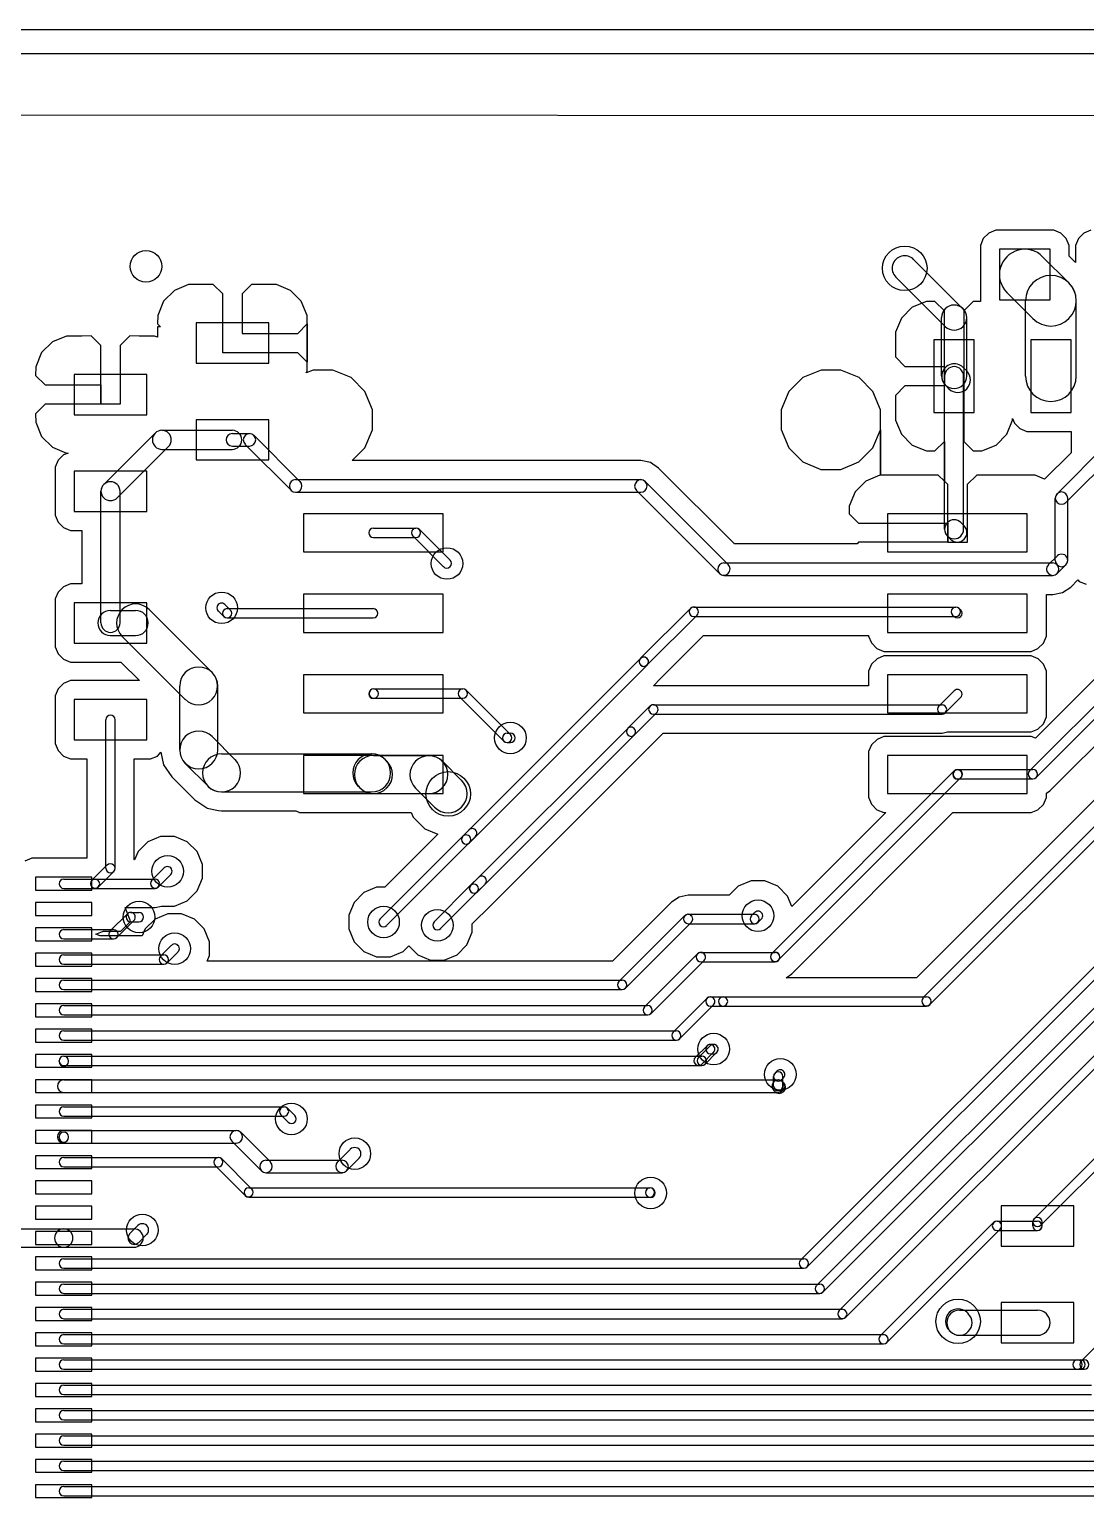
# Model space of a CAD drawing. Extents: x 32880 to 68030, y 27285 to 49782.
# Drawn here: x 57706 to 64256, y 40675 to 49782 of the extents above; entities that cross this region are included whole.
import ezdxf

# ---------------------------------------------------------------- set-up
doc = ezdxf.new("R2010")
doc.units = 0
doc.layers.add('BLACK', color=1, linetype='CONTINUOUS')

msp = doc.modelspace()

# ---------------------------------------------------------------- linework, layer by layer
at = {"layer": 'BLACK'}
for p, q in [((34455, 49782), (66455, 49782)), ((34455, 49632), (66455, 49632)), ((34737, 49265), (66216, 49246)), ((34737, 49265), (66216, 49246)), ((63621, 48485), (63603, 48442)), ((63621, 48485), (63603, 48442)), ((63655, 48518), (63621, 48485)), ((63655, 48518), (63621, 48485)), ((63698, 48536), (63655, 48518)), ((63698, 48536), (63655, 48518)), ((64012, 48536), (63698, 48536)), ((64012, 48536), (63698, 48536)), ((64059, 48536), (64012, 48536)), ((64059, 48536), (64012, 48536)), ((64102, 48518), (64059, 48536)), ((64102, 48518), (64059, 48536)), ((64135, 48484), (64102, 48518)), ((64135, 48484), (64102, 48518)), ((64153, 48441), (64135, 48484)), ((64153, 48441), (64135, 48484)), ((64211, 48485), (64193, 48442)), ((64211, 48485), (64193, 48442)), ((64245, 48518), (64211, 48485)), ((64245, 48518), (64211, 48485)), ((64288, 48536), (64245, 48518)), ((64288, 48536), (64245, 48518)), ((63603, 48442), (63603, 48395)), ((63603, 48442), (63603, 48395)), ((63603, 48395), (63603, 48095)), ((63603, 48395), (63603, 48095)), ((64035, 48418), (63721, 48418)), ((63721, 48418), (63721, 48104)), ((64151, 48210), (63989, 48372)), ((64035, 48104), (64035, 48418)), ((64153, 48375), (64153, 48441)), ((64153, 48375), (64153, 48441)), ((64193, 48335), (64153, 48375)), ((64193, 48335), (64153, 48375)), ((64193, 48442), (64193, 48395)), ((64193, 48442), (64193, 48395)), ((64193, 48395), (64193, 48335)), ((64193, 48395), (64193, 48335)), ((63495, 48049), (63189, 48355)), ((58692, 48199), (58605, 48163)), ((58692, 48199), (58605, 48163)), ((58787, 48199), (58692, 48199)), ((58787, 48199), (58692, 48199)), ((58846, 48200), (58787, 48199)), ((58846, 48200), (58787, 48199)), ((58905, 48141), (58846, 48200)), ((58905, 48141), (58846, 48200)), ((59084, 48200), (59025, 48141)), ((59084, 48200), (59025, 48141)), ((59143, 48199), (59084, 48200)), ((59143, 48199), (59084, 48200)), ((59238, 48199), (59143, 48199)), ((59238, 48199), (59143, 48199)), ((59325, 48163), (59238, 48199)), ((59325, 48163), (59238, 48199)), ((63385, 47939), (63079, 48245)), ((58538, 48096), (58502, 48008)), ((58538, 48096), (58502, 48008)), ((58605, 48163), (58538, 48096)), ((58605, 48163), (58538, 48096)), ((58905, 47936), (58905, 48141)), ((58905, 47936), (58905, 48141)), ((59025, 48141), (59025, 47896)), ((59025, 48141), (59025, 47896)), ((59392, 48096), (59325, 48163)), ((59392, 48096), (59325, 48163)), ((59428, 48008), (59392, 48096)), ((59428, 48008), (59392, 48096)), ((63268, 48094), (63180, 48058)), ((63268, 48094), (63180, 48058)), ((63321, 48095), (63268, 48094)), ((63321, 48095), (63268, 48094)), ((63380, 48036), (63321, 48095)), ((63380, 48036), (63321, 48095)), ((63559, 48095), (63500, 48036)), ((63559, 48095), (63500, 48036)), ((63603, 48095), (63559, 48095)), ((63603, 48095), (63559, 48095)), ((63721, 48104), (64035, 48104)), ((63929, 47988), (63767, 48150)), ((63883, 47631), (63883, 48099)), ((64197, 47631), (64197, 48099)), ((58502, 48008), (58501, 47955)), ((58502, 48008), (58501, 47955)), ((59429, 47955), (59428, 48008)), ((59429, 47955), (59428, 48008)), ((63180, 48058), (63113, 47991)), ((63180, 48058), (63113, 47991)), ((63362, 47632), (63362, 47994)), ((63380, 47691), (63380, 48036)), ((63380, 47691), (63380, 48036)), ((63500, 48036), (63500, 47731)), ((63500, 48036), (63500, 47731)), ((63518, 47632), (63518, 47994)), ((58501, 47955), (58520, 47936)), ((58501, 47955), (58520, 47936)), ((58520, 47936), (58501, 47936)), ((58501, 47936), (58501, 47873)), ((58520, 47936), (58501, 47936)), ((58501, 47936), (58501, 47873)), ((59190, 47961), (58740, 47961)), ((58740, 47961), (58740, 47711)), ((58905, 47896), (58905, 47936)), ((58905, 47896), (58905, 47936)), ((59190, 47711), (59190, 47961)), ((59370, 47896), (59429, 47955)), ((59370, 47896), (59429, 47955)), ((59429, 47717), (59429, 47955)), ((59429, 47955), (59429, 47717)), ((59429, 47717), (59429, 47955)), ((59429, 47955), (59429, 47717)), ((63113, 47991), (63077, 47904)), ((63113, 47991), (63077, 47904)), ((63077, 47904), (63077, 47809)), ((63077, 47904), (63077, 47809)), ((57849, 47844), (57782, 47777)), ((57849, 47844), (57782, 47777)), ((57936, 47880), (57849, 47844)), ((57936, 47880), (57849, 47844)), ((58031, 47880), (57936, 47880)), ((58031, 47880), (57936, 47880)), ((58090, 47881), (58031, 47880)), ((58090, 47881), (58031, 47880)), ((58149, 47822), (58090, 47881)), ((58149, 47822), (58090, 47881)), ((58149, 47577), (58149, 47822)), ((58149, 47577), (58149, 47822)), ((58328, 47881), (58269, 47822)), ((58328, 47881), (58269, 47822)), ((58269, 47822), (58269, 47617)), ((58269, 47822), (58269, 47617)), ((58387, 47880), (58328, 47881)), ((58387, 47880), (58328, 47881)), ((58482, 47880), (58387, 47880)), ((58482, 47880), (58387, 47880)), ((58501, 47873), (58482, 47880)), ((58501, 47873), (58482, 47880)), ((58905, 47776), (58905, 47896)), ((58905, 47776), (58905, 47896)), ((59025, 47896), (59370, 47896)), ((59025, 47896), (59370, 47896)), ((63565, 47856), (63315, 47856)), ((63315, 47856), (63315, 47406)), ((63565, 47406), (63565, 47856)), ((64165, 47856), (63915, 47856)), ((63915, 47856), (63915, 47406)), ((64165, 47406), (64165, 47856)), ((57782, 47777), (57746, 47689)), ((57782, 47777), (57746, 47689)), ((59025, 47776), (58905, 47776)), ((59025, 47776), (58905, 47776)), ((59065, 47776), (59025, 47776)), ((59065, 47776), (59025, 47776)), ((59370, 47776), (59065, 47776)), ((59370, 47776), (59065, 47776)), ((59429, 47717), (59370, 47776)), ((59429, 47717), (59370, 47776)), ((63077, 47809), (63076, 47750)), ((63077, 47809), (63076, 47750)), ((63076, 47750), (63135, 47691)), ((63076, 47750), (63135, 47691)), ((63500, 47731), (63500, 47691)), ((63500, 47731), (63500, 47691)), ((57746, 47689), (57745, 47636)), ((57746, 47689), (57745, 47636)), ((57745, 47636), (57804, 47577)), ((57745, 47636), (57804, 47577)), ((58434, 47642), (57984, 47642)), ((57984, 47642), (57984, 47392)), ((58434, 47392), (58434, 47642)), ((58740, 47711), (59190, 47711)), ((59465, 47669), (59422, 47652)), ((59465, 47669), (59422, 47652)), ((59422, 47652), (59428, 47664)), ((59422, 47652), (59428, 47664)), ((59428, 47664), (59429, 47717)), ((59428, 47664), (59429, 47717)), ((59588, 47669), (59465, 47669)), ((59588, 47669), (59465, 47669)), ((59701, 47622), (59588, 47669)), ((59701, 47622), (59588, 47669)), ((62615, 47669), (62502, 47622)), ((62615, 47669), (62502, 47622)), ((62738, 47669), (62615, 47669)), ((62738, 47669), (62615, 47669)), ((62851, 47622), (62738, 47669)), ((62851, 47622), (62738, 47669)), ((63135, 47691), (63380, 47691)), ((63135, 47691), (63380, 47691)), ((63380, 47571), (63380, 47691)), ((63380, 47691), (63380, 47571)), ((63380, 47571), (63380, 47691)), ((63380, 47691), (63380, 47571)), ((63381, 46681), (63381, 47631)), ((63518, 47663), (63496, 47685)), ((63499, 46681), (63499, 47631)), ((63500, 47691), (63500, 47571)), ((63500, 47691), (63500, 47571)), ((57804, 47577), (58149, 47577)), ((57804, 47577), (58149, 47577)), ((58149, 47457), (58149, 47577)), ((58149, 47577), (58149, 47457)), ((58149, 47457), (58149, 47577)), ((58149, 47577), (58149, 47457)), ((58269, 47617), (58269, 47577)), ((58269, 47617), (58269, 47577)), ((58269, 47577), (58269, 47457)), ((58269, 47577), (58269, 47457)), ((59787, 47535), (59701, 47622)), ((59787, 47535), (59701, 47622)), ((62502, 47622), (62415, 47536)), ((62502, 47622), (62415, 47536)), ((62937, 47535), (62851, 47622)), ((62937, 47535), (62851, 47622)), ((63135, 47571), (63076, 47512)), ((63135, 47571), (63076, 47512)), ((63380, 47571), (63135, 47571)), ((63380, 47571), (63135, 47571)), ((63380, 47226), (63380, 47571)), ((63380, 47226), (63380, 47571)), ((63408, 47553), (63386, 47575)), ((63500, 47571), (63500, 47531)), ((63500, 47571), (63500, 47531)), ((57804, 47457), (57745, 47398)), ((57804, 47457), (57745, 47398)), ((58109, 47457), (57804, 47457)), ((58109, 47457), (57804, 47457)), ((58149, 47457), (58109, 47457)), ((58149, 47457), (58109, 47457)), ((58269, 47457), (58149, 47457)), ((58269, 47457), (58149, 47457)), ((59834, 47422), (59787, 47535)), ((59834, 47422), (59787, 47535)), ((62415, 47536), (62368, 47423)), ((62415, 47536), (62368, 47423)), ((62984, 47422), (62937, 47535)), ((62984, 47422), (62937, 47535)), ((63076, 47512), (63077, 47453)), ((63076, 47512), (63077, 47453)), ((63077, 47453), (63077, 47358)), ((63077, 47453), (63077, 47358)), ((63500, 47531), (63500, 47226)), ((63500, 47531), (63500, 47226)), ((57745, 47398), (57746, 47345)), ((57745, 47398), (57746, 47345)), ((57984, 47392), (58434, 47392)), ((59190, 47361), (58740, 47361)), ((58740, 47361), (58740, 47111)), ((59190, 47111), (59190, 47361)), ((59834, 47299), (59834, 47422)), ((59834, 47299), (59834, 47422)), ((62368, 47423), (62368, 47300)), ((62368, 47423), (62368, 47300)), ((62984, 47299), (62984, 47422)), ((62984, 47299), (62984, 47422)), ((63077, 47358), (63113, 47271)), ((63077, 47358), (63113, 47271)), ((63315, 47406), (63565, 47406)), ((63767, 47271), (63803, 47358)), ((63767, 47271), (63803, 47358)), ((63803, 47358), (63803, 47369)), ((63803, 47369), (63815, 47340)), ((63803, 47358), (63803, 47369)), ((63803, 47369), (63815, 47340)), ((63915, 47406), (64165, 47406)), ((57746, 47345), (57782, 47257)), ((57746, 47345), (57782, 47257)), ((58485, 47278), (58167, 46960)), ((58528, 47295), (58964, 47295)), ((58965, 47275), (59071, 47275)), ((59787, 47186), (59834, 47299)), ((59787, 47186), (59834, 47299)), ((62368, 47300), (62415, 47187)), ((62368, 47300), (62415, 47187)), ((62937, 47186), (62984, 47299)), ((62937, 47186), (62984, 47299)), ((62984, 47016), (62984, 47299)), ((62984, 47299), (62984, 47016)), ((62984, 47016), (62984, 47299)), ((62984, 47299), (62984, 47016)), ((63113, 47271), (63180, 47204)), ((63113, 47271), (63180, 47204)), ((63700, 47204), (63767, 47271)), ((63700, 47204), (63767, 47271)), ((63815, 47340), (63848, 47306)), ((63815, 47340), (63848, 47306)), ((63848, 47306), (63891, 47288)), ((63848, 47306), (63891, 47288)), ((63891, 47288), (63938, 47288)), ((63891, 47288), (63938, 47288)), ((63938, 47288), (64165, 47288)), ((63938, 47288), (64165, 47288)), ((64165, 47288), (64165, 47285)), ((64165, 47288), (64165, 47285)), ((64165, 47285), (64165, 47155)), ((64165, 47285), (64165, 47155)), ((57782, 47257), (57849, 47190)), ((57782, 47257), (57849, 47190)), ((57849, 47190), (57936, 47154)), ((57849, 47190), (57936, 47154)), ((58569, 47194), (58251, 46876)), ((58528, 47177), (58964, 47177)), ((58965, 47197), (59071, 47197)), ((59044, 47208), (59329, 46923)), ((59099, 47263), (59384, 46978)), ((59707, 47107), (59787, 47186)), ((59707, 47107), (59787, 47186)), ((62415, 47187), (62501, 47100)), ((62415, 47187), (62501, 47100)), ((62850, 47100), (62937, 47186)), ((62850, 47100), (62937, 47186)), ((63180, 47204), (63268, 47168)), ((63180, 47204), (63268, 47168)), ((63321, 47167), (63380, 47226)), ((63321, 47167), (63380, 47226)), ((63380, 46979), (63380, 47226)), ((63380, 47226), (63380, 46979)), ((63380, 46979), (63380, 47226)), ((63380, 47226), (63380, 46979)), ((63500, 47226), (63559, 47167)), ((63500, 47226), (63559, 47167)), ((63612, 47168), (63700, 47204)), ((63612, 47168), (63700, 47204)), ((64078, 46902), (64387, 47211)), ((57884, 47109), (57866, 47066)), ((57884, 47109), (57866, 47066)), ((57918, 47142), (57884, 47109)), ((57918, 47142), (57884, 47109)), ((57946, 47154), (57918, 47142)), ((57946, 47154), (57918, 47142)), ((57936, 47154), (57946, 47154)), ((57936, 47154), (57946, 47154)), ((58740, 47111), (59190, 47111)), ((61497, 47107), (59707, 47107)), ((61497, 47107), (59707, 47107)), ((61557, 47095), (61497, 47107)), ((61557, 47095), (61497, 47107)), ((61608, 47061), (61557, 47095)), ((61608, 47061), (61557, 47095)), ((62501, 47100), (62614, 47053)), ((62501, 47100), (62614, 47053)), ((62737, 47053), (62850, 47100)), ((62737, 47053), (62850, 47100)), ((63268, 47168), (63321, 47167)), ((63268, 47168), (63321, 47167)), ((63559, 47167), (63612, 47168)), ((63559, 47167), (63612, 47168)), ((64165, 47155), (64001, 46992)), ((64165, 47155), (64001, 46992)), ((64133, 46847), (64442, 47156)), ((57866, 47066), (57866, 47019)), ((57866, 47066), (57866, 47019)), ((57866, 47019), (57866, 46769)), ((57866, 47019), (57866, 46769)), ((58434, 47042), (57984, 47042)), ((57984, 47042), (57984, 46792)), ((58434, 46792), (58434, 47042)), ((62078, 46591), (61608, 47061)), ((62078, 46591), (61608, 47061)), ((62614, 47053), (62737, 47053)), ((62614, 47053), (62737, 47053)), ((62980, 47016), (62893, 46980)), ((62980, 47016), (62893, 46980)), ((62984, 47016), (62980, 47016)), ((62984, 47016), (62980, 47016)), ((63075, 47016), (62984, 47016)), ((63075, 47016), (62984, 47016)), ((63342, 47017), (63075, 47016)), ((63342, 47017), (63075, 47016)), ((63380, 46979), (63342, 47017)), ((63380, 46979), (63342, 47017)), ((63580, 47017), (63521, 46958)), ((63580, 47017), (63521, 46958)), ((63847, 47016), (63580, 47017)), ((63847, 47016), (63580, 47017)), ((63942, 47016), (63847, 47016)), ((63942, 47016), (63847, 47016)), ((64001, 46992), (63942, 47016)), ((64001, 46992), (63942, 47016)), ((58150, 46101), (58150, 46917)), ((58268, 46101), (58268, 46917)), ((59357, 46989), (61497, 46989)), ((59357, 46911), (61497, 46911)), ((61470, 46922), (61985, 46407)), ((61525, 46977), (62040, 46462)), ((62826, 46913), (62790, 46825)), ((62826, 46913), (62790, 46825)), ((62893, 46980), (62826, 46913)), ((62893, 46980), (62826, 46913)), ((63401, 46958), (63380, 46979)), ((63401, 46958), (63380, 46979)), ((63401, 46719), (63401, 46958)), ((63401, 46719), (63401, 46958)), ((63521, 46958), (63521, 46760)), ((63521, 46958), (63521, 46760)), ((62790, 46825), (62789, 46778)), ((62790, 46825), (62789, 46778)), ((64067, 46488), (64067, 46874)), ((64145, 46488), (64145, 46874)), ((57866, 46769), (57884, 46726)), ((57866, 46769), (57884, 46726)), ((57884, 46726), (57917, 46692)), ((57884, 46726), (57917, 46692)), ((57984, 46792), (58434, 46792)), ((60272, 46778), (59406, 46778)), ((59406, 46778), (59406, 46542)), ((60272, 46542), (60272, 46778)), ((62789, 46778), (62848, 46719)), ((62789, 46778), (62848, 46719)), ((62848, 46719), (63401, 46719)), ((62848, 46719), (63401, 46719)), ((63894, 46778), (63028, 46778)), ((63028, 46778), (63028, 46542)), ((63401, 46601), (63401, 46719)), ((63401, 46719), (63401, 46601)), ((63401, 46601), (63401, 46719)), ((63401, 46719), (63401, 46601)), ((63482, 46723), (63502, 46703)), ((63521, 46760), (63521, 46719)), ((63521, 46760), (63521, 46719)), ((63521, 46719), (63521, 46601)), ((63521, 46719), (63521, 46601)), ((63894, 46542), (63894, 46778)), ((57917, 46692), (57960, 46674)), ((57917, 46692), (57960, 46674)), ((57960, 46674), (58007, 46674)), ((57960, 46674), (58007, 46674)), ((58007, 46674), (58032, 46674)), ((58007, 46674), (58032, 46674)), ((58032, 46674), (58032, 46343)), ((58032, 46674), (58032, 46343)), ((59839, 46689), (60103, 46689)), ((59839, 46631), (60103, 46631)), ((60083, 46640), (60274, 46449)), ((60124, 46681), (60315, 46490)), ((63398, 46639), (63418, 46619)), ((59406, 46542), (60272, 46542)), ((62838, 46591), (62078, 46591)), ((62838, 46591), (62078, 46591)), ((62848, 46601), (62838, 46591)), ((62848, 46601), (62838, 46591)), ((63401, 46601), (62848, 46601)), ((63401, 46601), (62848, 46601)), ((63028, 46542), (63894, 46542)), ((63401, 46600), (63401, 46601)), ((63401, 46600), (63401, 46601)), ((63521, 46600), (63401, 46600)), ((63521, 46600), (63401, 46600)), ((63521, 46601), (63521, 46600)), ((63521, 46601), (63521, 46600)), ((62013, 46473), (64051, 46473)), ((64025, 46462), (64078, 46515)), ((64080, 46407), (64133, 46460)), ((62013, 46395), (64051, 46395)), ((64163, 46323), (64207, 46368)), ((64163, 46323), (64207, 46368)), ((64207, 46368), (64216, 46358)), ((64207, 46368), (64216, 46358)), ((64216, 46358), (64259, 46340)), ((64216, 46358), (64259, 46340)), ((57884, 46292), (57866, 46249)), ((57884, 46292), (57866, 46249)), ((57918, 46325), (57884, 46292)), ((57918, 46325), (57884, 46292)), ((57961, 46343), (57918, 46325)), ((57961, 46343), (57918, 46325)), ((58032, 46343), (57961, 46343)), ((58032, 46343), (57961, 46343)), ((60272, 46278), (59406, 46278)), ((59406, 46278), (59406, 46042)), ((60272, 46042), (60272, 46278)), ((63894, 46278), (63028, 46278)), ((63028, 46278), (63028, 46042)), ((63894, 46042), (63894, 46278)), ((64012, 46065), (64012, 46277)), ((64012, 46277), (64052, 46277)), ((64012, 46065), (64012, 46277)), ((64012, 46277), (64052, 46277)), ((64052, 46277), (64112, 46289)), ((64052, 46277), (64112, 46289)), ((64112, 46289), (64163, 46323)), ((64112, 46289), (64163, 46323)), ((57866, 46249), (57866, 46202)), ((57866, 46249), (57866, 46202)), ((57866, 46202), (57866, 45952)), ((57866, 46202), (57866, 45952)), ((58434, 46225), (57984, 46225)), ((57984, 46225), (57984, 45975)), ((58209, 46178), (58365, 46178)), ((58434, 45975), (58434, 46225)), ((58448, 46184), (58839, 45793)), ((58911, 46140), (58878, 46173)), ((58952, 46181), (58919, 46214)), ((58932, 46189), (59838, 46189)), ((61496, 45881), (61805, 46190)), ((61826, 46199), (63450, 46199)), ((63472, 46190), (63481, 46181)), ((58932, 46131), (59838, 46131)), ((61537, 45840), (61846, 46149)), ((61826, 46141), (63450, 46141)), ((63431, 46149), (63440, 46140)), ((58209, 46022), (58365, 46022)), ((58281, 46017), (58672, 45626)), ((59406, 46042), (60272, 46042)), ((61622, 45758), (61887, 46023)), ((61622, 45758), (61887, 46023)), ((61887, 46023), (62910, 46023)), ((61887, 46023), (62910, 46023)), ((62910, 46023), (62910, 46019)), ((62910, 46023), (62910, 46019)), ((62910, 46019), (62928, 45976)), ((62910, 46019), (62928, 45976)), ((63028, 46042), (63894, 46042)), ((63994, 45975), (64012, 46018)), ((63994, 45975), (64012, 46018)), ((64012, 46018), (64012, 46065)), ((64012, 46018), (64012, 46065)), ((57866, 45952), (57884, 45909)), ((57866, 45952), (57884, 45909)), ((57884, 45909), (57917, 45875)), ((57884, 45909), (57917, 45875)), ((57984, 45975), (58434, 45975)), ((62928, 45976), (62961, 45942)), ((62928, 45976), (62961, 45942)), ((62961, 45942), (63004, 45924)), ((62961, 45942), (63004, 45924)), ((63004, 45924), (63051, 45924)), ((63004, 45924), (63051, 45924)), ((63051, 45924), (63917, 45924)), ((63051, 45924), (63917, 45924)), ((63917, 45924), (63960, 45942)), ((63917, 45924), (63960, 45942)), ((63960, 45942), (63994, 45975)), ((63960, 45942), (63994, 45975)), ((57917, 45875), (57960, 45857)), ((57917, 45875), (57960, 45857)), ((57960, 45857), (58007, 45857)), ((57960, 45857), (58007, 45857)), ((58007, 45857), (58274, 45857)), ((58007, 45857), (58274, 45857)), ((58274, 45857), (58388, 45743)), ((58274, 45857), (58388, 45743)), ((60394, 44778), (61495, 45879)), ((60435, 44737), (61536, 45838)), ((62928, 45845), (62910, 45802)), ((62928, 45845), (62910, 45802)), ((62962, 45878), (62928, 45845)), ((62962, 45878), (62928, 45845)), ((63005, 45896), (62962, 45878)), ((63005, 45896), (62962, 45878)), ((63871, 45896), (63005, 45896)), ((63871, 45896), (63005, 45896)), ((63918, 45896), (63871, 45896)), ((63918, 45896), (63871, 45896)), ((63961, 45878), (63918, 45896)), ((63961, 45878), (63918, 45896)), ((63994, 45844), (63961, 45878)), ((63994, 45844), (63961, 45878)), ((64012, 45801), (63994, 45844)), ((64012, 45801), (63994, 45844)), ((57918, 45725), (57884, 45692)), ((57918, 45725), (57884, 45692)), ((57961, 45743), (57918, 45725)), ((57961, 45743), (57918, 45725)), ((58388, 45743), (57961, 45743)), ((58388, 45743), (57961, 45743)), ((60272, 45778), (59406, 45778)), ((59406, 45778), (59406, 45542)), ((60272, 45542), (60272, 45778)), ((61576, 45711), (61620, 45755)), ((61576, 45711), (61620, 45755)), ((61620, 45756), (61621, 45758)), ((61620, 45756), (61621, 45758)), ((61620, 45755), (61620, 45756)), ((61620, 45755), (61620, 45756)), ((61621, 45758), (61622, 45758)), ((61621, 45758), (61622, 45758)), ((62910, 45802), (62910, 45755)), ((62910, 45802), (62910, 45755)), ((62910, 45755), (62910, 45711)), ((62910, 45755), (62910, 45711)), ((63894, 45778), (63028, 45778)), ((63028, 45778), (63028, 45542)), ((63894, 45542), (63894, 45778)), ((63908, 45183), (64487, 45762)), ((64361, 45802), (63944, 45386)), ((64361, 45802), (63944, 45386)), ((63949, 45142), (64528, 45721)), ((64012, 45565), (64012, 45801)), ((64012, 45565), (64012, 45801)), ((57884, 45692), (57866, 45649)), ((57884, 45692), (57866, 45649)), ((57866, 45649), (57866, 45602)), ((57866, 45649), (57866, 45602)), ((58638, 45313), (58638, 45709)), ((58874, 45313), (58874, 45709)), ((59820, 45682), (59819, 45681)), ((59841, 45691), (60393, 45691)), ((59841, 45633), (60393, 45633)), ((59861, 45641), (59860, 45640)), ((60373, 45642), (60648, 45367)), ((60414, 45683), (60689, 45408)), ((62910, 45711), (61576, 45711)), ((62910, 45711), (61576, 45711)), ((63345, 45585), (63440, 45680)), ((63386, 45544), (63481, 45639)), ((64033, 45058), (64611, 45636)), ((64033, 45058), (64611, 45636)), ((57866, 45602), (57866, 45352)), ((57866, 45602), (57866, 45352)), ((58434, 45625), (57984, 45625)), ((57984, 45625), (57984, 45375)), ((58434, 45375), (58434, 45625)), ((59406, 45542), (60272, 45542)), ((61417, 45447), (61554, 45584)), ((61458, 45406), (61595, 45543)), ((61575, 45593), (63365, 45593)), ((61575, 45535), (63365, 45535)), ((63028, 45542), (63894, 45542)), ((64012, 45518), (64012, 45565)), ((64012, 45518), (64012, 45565)), ((58180, 44580), (58180, 45500)), ((58238, 44580), (58238, 45500)), ((60443, 44473), (61416, 45446)), ((64764, 45458), (63207, 43900)), ((64764, 45458), (63207, 43900)), ((63960, 45442), (63994, 45475)), ((63960, 45442), (63994, 45475)), ((63994, 45475), (64012, 45518)), ((63994, 45475), (64012, 45518)), ((57984, 45375), (58434, 45375)), ((58840, 45395), (58981, 45254)), ((60484, 44432), (61457, 45405)), ((60669, 45416), (60689, 45416)), ((60669, 45358), (60689, 45358)), ((61541, 45322), (61636, 45417)), ((61541, 45322), (61636, 45417)), ((61636, 45417), (63365, 45417)), ((61636, 45417), (63365, 45417)), ((62962, 45378), (62928, 45345)), ((62962, 45378), (62928, 45345)), ((63005, 45396), (62962, 45378)), ((63005, 45396), (62962, 45378)), ((63871, 45396), (63005, 45396)), ((63871, 45396), (63005, 45396)), ((64879, 45407), (63247, 43775)), ((64921, 45365), (63289, 43733)), ((63365, 45417), (63400, 45424)), ((63365, 45417), (63400, 45424)), ((63400, 45424), (63401, 45424)), ((63400, 45424), (63401, 45424)), ((63401, 45424), (63917, 45424)), ((63401, 45424), (63917, 45424)), ((63918, 45396), (63871, 45396)), ((63918, 45396), (63871, 45396)), ((63917, 45424), (63960, 45442)), ((63917, 45424), (63960, 45442)), ((63944, 45386), (63918, 45396)), ((63944, 45386), (63918, 45396)), ((57866, 45352), (57884, 45309)), ((57866, 45352), (57884, 45309)), ((57884, 45309), (57917, 45275)), ((57884, 45309), (57917, 45275)), ((57917, 45275), (57960, 45257)), ((57917, 45275), (57960, 45257)), ((58457, 45257), (58500, 45275)), ((58457, 45257), (58500, 45275)), ((58500, 45275), (58522, 45298)), ((58500, 45275), (58522, 45298)), ((58522, 45298), (58538, 45221)), ((58522, 45298), (58538, 45221)), ((58898, 45288), (59828, 45288)), ((60272, 45278), (59406, 45278)), ((59406, 45278), (59406, 45042)), ((59839, 45278), (60183, 45278)), ((60272, 45042), (60272, 45278)), ((60616, 44397), (61541, 45322)), ((60616, 44397), (61541, 45322)), ((62928, 45345), (62910, 45302)), ((62928, 45345), (62910, 45302)), ((62910, 45302), (62910, 45255)), ((62910, 45302), (62910, 45255)), ((63894, 45278), (63028, 45278)), ((63028, 45278), (63028, 45042)), ((63894, 45042), (63894, 45278)), ((57960, 45257), (58007, 45257)), ((57960, 45257), (58007, 45257)), ((58007, 45257), (58062, 45257)), ((58007, 45257), (58062, 45257)), ((58062, 45257), (58062, 44641)), ((58062, 45257), (58062, 44641)), ((58356, 44630), (58356, 45257)), ((58356, 45257), (58457, 45257)), ((58356, 44630), (58356, 45257)), ((58356, 45257), (58457, 45257)), ((58538, 45221), (58589, 45145)), ((58538, 45221), (58589, 45145)), ((58673, 45228), (58814, 45087)), ((59912, 45253), (59922, 45243)), ((60267, 45243), (60386, 45124)), ((62310, 44051), (63439, 45180)), ((62910, 45255), (62910, 45019)), ((62910, 45255), (62910, 45019)), ((63442, 45182), (63441, 45181)), ((63463, 45191), (63929, 45191)), ((58589, 45145), (58729, 45006)), ((58589, 45145), (58729, 45006)), ((59746, 45087), (59756, 45077)), ((62351, 44010), (63480, 45139)), ((63463, 45133), (63929, 45133)), ((63483, 45141), (63482, 45140)), ((58729, 45006), (58731, 45003)), ((58729, 45006), (58731, 45003)), ((58731, 45003), (58807, 44953)), ((58731, 45003), (58807, 44953)), ((58898, 45052), (59828, 45052)), ((59406, 45042), (60272, 45042)), ((59839, 45042), (60183, 45042)), ((60100, 45076), (60219, 44957)), ((62910, 45019), (62928, 44976)), ((62910, 45019), (62928, 44976)), ((63028, 45042), (63894, 45042)), ((63994, 44975), (64012, 45018)), ((63994, 44975), (64012, 45018)), ((64012, 45044), (64033, 45058)), ((64012, 45044), (64033, 45058)), ((64012, 45018), (64012, 45044)), ((64012, 45018), (64012, 45044)), ((58807, 44953), (58808, 44952)), ((58807, 44953), (58808, 44952)), ((58808, 44952), (58879, 44938)), ((58808, 44952), (58879, 44938)), ((58879, 44938), (58897, 44934)), ((58879, 44938), (58897, 44934)), ((58897, 44934), (58897, 44935)), ((58897, 44935), (58898, 44934)), ((58897, 44934), (58897, 44935)), ((58897, 44935), (58898, 44934)), ((58898, 44934), (59358, 44934)), ((58898, 44934), (59358, 44934)), ((59358, 44934), (59382, 44924)), ((59358, 44934), (59382, 44924)), ((59382, 44924), (59429, 44924)), ((59382, 44924), (59429, 44924)), ((59429, 44924), (59839, 44924)), ((59429, 44924), (59839, 44924)), ((59839, 44924), (60073, 44924)), ((59839, 44924), (60073, 44924)), ((60073, 44924), (60086, 44895)), ((60073, 44924), (60086, 44895)), ((63017, 44924), (62434, 44342)), ((63017, 44924), (62434, 44342)), ((62436, 43927), (63433, 44924)), ((62436, 43927), (63433, 44924)), ((65258, 44918), (62489, 42149)), ((62928, 44976), (62961, 44942)), ((62928, 44976), (62961, 44942)), ((62961, 44942), (63004, 44924)), ((62961, 44942), (63004, 44924)), ((63004, 44924), (63017, 44924)), ((63004, 44924), (63017, 44924)), ((63433, 44924), (63917, 44924)), ((63433, 44924), (63917, 44924)), ((63917, 44924), (63960, 44942)), ((63917, 44924), (63960, 44942)), ((63960, 44942), (63994, 44975)), ((63960, 44942), (63994, 44975)), ((60086, 44895), (60158, 44823)), ((60086, 44895), (60158, 44823)), ((60158, 44823), (60238, 44790)), ((60158, 44823), (60238, 44790)), ((60393, 44778), (60432, 44817)), ((65299, 44877), (62530, 42108)), ((58441, 44743), (58380, 44682)), ((58441, 44743), (58380, 44682)), ((58520, 44776), (58441, 44743)), ((58520, 44776), (58441, 44743)), ((58606, 44776), (58520, 44776)), ((58606, 44776), (58520, 44776)), ((58685, 44743), (58606, 44776)), ((58685, 44743), (58606, 44776)), ((58746, 44682), (58685, 44743)), ((58746, 44682), (58685, 44743)), ((59882, 44266), (60393, 44777)), ((60238, 44790), (59910, 44461)), ((60238, 44790), (59910, 44461)), ((59923, 44225), (60434, 44736)), ((60434, 44737), (60473, 44776)), ((57721, 44641), (57678, 44623)), ((57721, 44641), (57678, 44623)), ((58062, 44641), (57721, 44641)), ((58062, 44641), (57721, 44641)), ((58358, 44630), (58356, 44630)), ((58358, 44630), (58356, 44630)), ((58380, 44682), (58358, 44630)), ((58380, 44682), (58358, 44630)), ((58779, 44603), (58746, 44682)), ((58779, 44603), (58746, 44682)), ((58188, 44599), (58093, 44504)), ((58229, 44558), (58134, 44463)), ((58465, 44504), (58542, 44581)), ((58506, 44463), (58583, 44540)), ((58779, 44517), (58779, 44603)), ((58779, 44517), (58779, 44603)), ((58094, 44523), (57744, 44523)), ((57744, 44523), (57744, 44443)), ((57744, 44443), (58094, 44443)), ((57919, 44512), (58113, 44512)), ((57919, 44454), (58113, 44454)), ((58094, 44443), (58094, 44523)), ((58113, 44512), (58485, 44512)), ((58113, 44454), (58485, 44454)), ((58746, 44438), (58779, 44517)), ((58746, 44438), (58779, 44517)), ((59859, 44461), (59780, 44428)), ((59859, 44461), (59780, 44428)), ((59910, 44461), (59859, 44461)), ((59910, 44461), (59859, 44461)), ((60442, 44473), (60215, 44246)), ((60442, 44473), (60491, 44522)), ((60483, 44432), (60532, 44481)), ((62102, 44467), (62046, 44411)), ((62102, 44467), (62046, 44411)), ((62181, 44500), (62102, 44467)), ((62181, 44500), (62102, 44467)), ((62267, 44500), (62181, 44500)), ((62267, 44500), (62181, 44500)), ((62346, 44467), (62267, 44500)), ((62346, 44467), (62267, 44500)), ((62407, 44406), (62346, 44467)), ((62407, 44406), (62346, 44467)), ((58094, 44366), (57744, 44366)), ((57744, 44366), (57744, 44286)), ((58094, 44286), (58094, 44366)), ((58606, 44344), (58685, 44377)), ((58606, 44344), (58685, 44377)), ((58685, 44377), (58746, 44438)), ((58685, 44377), (58746, 44438)), ((59719, 44367), (59686, 44288)), ((59719, 44367), (59686, 44288)), ((59780, 44428), (59719, 44367)), ((59780, 44428), (59719, 44367)), ((60483, 44432), (60256, 44205)), ((60567, 44348), (60616, 44397)), ((60567, 44348), (60616, 44397)), ((61687, 44368), (61321, 44002)), ((61687, 44368), (61321, 44002)), ((61735, 44400), (61687, 44368)), ((61735, 44400), (61687, 44368)), ((61791, 44411), (61735, 44400)), ((61791, 44411), (61735, 44400)), ((62046, 44411), (61791, 44411)), ((62046, 44411), (61791, 44411)), ((62434, 44342), (62407, 44406)), ((62434, 44342), (62407, 44406)), ((62588, 41992), (64979, 44383)), ((57744, 44286), (58094, 44286)), ((58207, 44190), (58314, 44297)), ((58332, 44256), (58299, 44336)), ((58299, 44336), (58486, 44336)), ((58332, 44256), (58299, 44336)), ((58299, 44336), (58486, 44336)), ((58335, 44305), (58385, 44305)), ((58485, 44263), (58424, 44202)), ((58485, 44263), (58424, 44202)), ((58564, 44296), (58485, 44263)), ((58564, 44296), (58485, 44263)), ((58486, 44336), (58526, 44344)), ((58486, 44336), (58526, 44344)), ((58526, 44344), (58527, 44344)), ((58526, 44344), (58527, 44344)), ((58527, 44344), (58606, 44344)), ((58527, 44344), (58606, 44344)), ((58650, 44296), (58564, 44296)), ((58650, 44296), (58564, 44296)), ((58729, 44263), (58650, 44296)), ((58729, 44263), (58650, 44296)), ((58790, 44202), (58729, 44263)), ((58790, 44202), (58729, 44263)), ((59686, 44288), (59686, 44202)), ((59686, 44288), (59686, 44202)), ((60452, 44233), (60567, 44348)), ((60452, 44233), (60567, 44348)), ((61361, 43876), (61770, 44285)), ((61791, 44293), (62203, 44293)), ((62184, 44285), (62203, 44304)), ((62225, 44244), (62244, 44263)), ((62629, 41951), (65020, 44342)), ((58094, 44209), (57744, 44209)), ((57744, 44209), (57744, 44129)), ((57919, 44198), (58227, 44198)), ((58094, 44129), (58094, 44209)), ((58119, 44170), (58160, 44186)), ((58119, 44170), (58160, 44186)), ((58144, 44159), (58119, 44170)), ((58144, 44159), (58119, 44170)), ((58160, 44186), (58163, 44189)), ((58160, 44186), (58163, 44189)), ((58163, 44189), (58274, 44189)), ((58163, 44189), (58274, 44189)), ((58248, 44149), (58355, 44256)), ((58274, 44189), (58333, 44248)), ((58274, 44189), (58333, 44248)), ((58333, 44248), (58332, 44256)), ((58333, 44248), (58332, 44256)), ((58335, 44247), (58385, 44247)), ((58424, 44202), (58406, 44159)), ((58424, 44202), (58406, 44159)), ((58823, 44123), (58790, 44202)), ((58823, 44123), (58790, 44202)), ((59686, 44202), (59719, 44123)), ((59686, 44202), (59719, 44123)), ((60419, 44103), (60452, 44182)), ((60419, 44103), (60452, 44182)), ((60452, 44182), (60452, 44233)), ((60452, 44182), (60452, 44233)), ((61402, 43835), (61811, 44244)), ((61791, 44235), (62203, 44235)), ((57744, 44129), (58094, 44129)), ((57919, 44140), (58227, 44140)), ((58406, 44159), (58144, 44159)), ((58406, 44159), (58144, 44159)), ((58519, 44033), (58586, 44100)), ((58823, 44037), (58823, 44123)), ((58823, 44037), (58823, 44123)), ((59719, 44123), (59780, 44062)), ((59719, 44123), (59780, 44062)), ((60024, 44062), (60059, 44097)), ((60024, 44062), (60059, 44097)), ((60059, 44097), (60114, 44042)), ((60059, 44097), (60114, 44042)), ((60358, 44042), (60419, 44103)), ((60358, 44042), (60419, 44103)), ((58094, 44052), (57744, 44052)), ((57744, 44052), (57744, 43972)), ((57919, 44041), (58539, 44041)), ((58094, 43972), (58094, 44052)), ((58560, 43992), (58627, 44059)), ((58808, 44002), (58823, 44037)), ((58808, 44002), (58823, 44037)), ((61321, 44002), (58808, 44002)), ((61321, 44002), (58808, 44002)), ((59780, 44062), (59859, 44029)), ((59780, 44062), (59859, 44029)), ((59859, 44029), (59945, 44029)), ((59859, 44029), (59945, 44029)), ((59945, 44029), (60024, 44062)), ((59945, 44029), (60024, 44062)), ((60114, 44042), (60193, 44009)), ((60114, 44042), (60193, 44009)), ((60193, 44009), (60279, 44009)), ((60193, 44009), (60279, 44009)), ((60279, 44009), (60358, 44042)), ((60279, 44009), (60358, 44042)), ((61520, 43719), (61849, 44048)), ((61561, 43678), (61890, 44007)), ((61870, 44057), (62330, 44057)), ((61870, 43999), (62330, 43999)), ((57744, 43972), (58094, 43972)), ((57919, 43983), (58539, 43983)), ((62398, 43900), (62434, 43924)), ((62398, 43900), (62434, 43924)), ((63207, 43900), (62398, 43900)), ((63207, 43900), (62398, 43900)), ((62434, 43925), (62436, 43927)), ((62434, 43925), (62436, 43927)), ((62434, 43924), (62434, 43925)), ((62434, 43924), (62434, 43925)), ((62727, 41835), (64802, 43910)), ((58094, 43895), (57744, 43895)), ((57744, 43895), (57744, 43815)), ((57744, 43815), (58094, 43815)), ((57919, 43884), (61381, 43884)), ((57919, 43826), (61381, 43826)), ((58094, 43815), (58094, 43895)), ((62768, 41794), (64843, 43869)), ((58094, 43738), (57744, 43738)), ((57744, 43738), (57744, 43658)), ((57919, 43727), (61539, 43727)), ((58094, 43658), (58094, 43738)), ((61697, 43562), (61908, 43773)), ((61738, 43521), (61949, 43732)), ((61929, 43782), (62007, 43782)), ((61929, 43724), (62007, 43724)), ((62008, 43782), (63268, 43782)), ((62008, 43724), (63268, 43724)), ((57744, 43658), (58094, 43658)), ((57919, 43669), (61539, 43669)), ((63936, 42405), (65209, 43678)), ((63977, 42364), (65250, 43637)), ((58094, 43581), (57744, 43581)), ((57744, 43581), (57744, 43501)), ((57919, 43570), (61717, 43570)), ((58094, 43501), (58094, 43581)), ((57744, 43501), (58094, 43501)), ((57919, 43512), (61717, 43512)), ((61835, 43405), (61908, 43478)), ((61855, 43405), (61928, 43478)), ((61929, 43486), (61949, 43486)), ((58094, 43424), (57744, 43424)), ((57744, 43424), (57744, 43344)), ((57890, 43380), (57890, 43384)), ((57919, 43413), (61875, 43413)), ((57919, 43355), (61875, 43355)), ((57948, 43380), (57948, 43384)), ((58094, 43344), (58094, 43424)), ((61876, 43364), (61949, 43437)), ((61896, 43364), (61969, 43437)), ((61929, 43428), (61949, 43428)), ((57744, 43344), (58094, 43344)), ((58094, 43267), (57744, 43267)), ((57744, 43267), (57744, 43187)), ((57919, 43266), (62349, 43266)), ((58094, 43187), (58094, 43267)), ((62321, 43228), (62321, 43288)), ((62330, 43309), (62341, 43320)), ((62371, 43268), (62382, 43279)), ((62379, 43228), (62379, 43288)), ((57744, 43187), (58094, 43187)), ((57919, 43188), (62349, 43188)), ((62328, 43194), (62323, 43199)), ((62383, 43249), (62378, 43254)), ((58094, 43110), (57744, 43110)), ((57744, 43110), (57744, 43030)), ((57919, 43099), (59285, 43099)), ((58094, 43030), (58094, 43110)), ((59306, 43090), (59351, 43045)), ((57744, 43030), (58094, 43030)), ((57919, 43041), (59285, 43041)), ((59265, 43049), (59310, 43004)), ((58094, 42953), (57744, 42953)), ((57744, 42953), (57744, 42873)), ((57890, 42909), (57890, 42913)), ((57919, 42952), (58989, 42952)), ((57948, 42909), (57948, 42913)), ((58094, 42873), (58094, 42953)), ((59017, 42941), (59201, 42757)), ((57744, 42873), (58094, 42873)), ((57919, 42874), (58989, 42874)), ((58961, 42885), (59145, 42701)), ((59618, 42758), (59695, 42835)), ((58094, 42796), (57744, 42796)), ((57744, 42796), (57744, 42716)), ((57744, 42716), (58094, 42716)), ((57919, 42785), (58877, 42785)), ((57919, 42727), (58877, 42727)), ((58094, 42716), (58094, 42796)), ((58858, 42735), (59045, 42548)), ((58899, 42776), (59086, 42589)), ((59173, 42768), (59645, 42768)), ((59673, 42703), (59750, 42780)), ((58094, 42639), (57744, 42639)), ((57744, 42639), (57744, 42559)), ((58094, 42559), (58094, 42639)), ((59173, 42690), (59645, 42690)), ((57744, 42559), (58094, 42559)), ((59066, 42597), (61554, 42597)), ((59066, 42539), (61554, 42539)), ((61535, 42547), (61538, 42544)), ((61576, 42588), (61579, 42585)), ((58094, 42482), (57744, 42482)), ((57744, 42482), (57744, 42402)), ((58094, 42402), (58094, 42482)), ((64182, 42485), (63732, 42485)), ((63732, 42485), (63732, 42235)), ((64182, 42235), (64182, 42485)), ((57744, 42402), (58094, 42402)), ((58329, 42313), (58378, 42362)), ((62982, 41678), (63685, 42381)), ((63706, 42389), (63956, 42389)), ((63928, 42360), (63928, 42384)), ((63986, 42360), (63986, 42384)), ((57635, 42342), (57919, 42342)), ((58094, 42325), (57744, 42325)), ((57744, 42325), (57744, 42245)), ((57919, 42342), (58355, 42342)), ((58094, 42245), (58094, 42325)), ((58384, 42258), (58433, 42307)), ((63023, 41637), (63726, 42340)), ((63706, 42331), (63956, 42331)), ((57635, 42228), (57919, 42228)), ((57744, 42245), (58094, 42245)), ((58094, 42168), (57744, 42168)), ((57744, 42168), (57744, 42088)), ((57919, 42228), (58355, 42228)), ((58094, 42088), (58094, 42168)), ((63732, 42235), (64182, 42235)), ((57744, 42088), (58094, 42088)), ((57919, 42157), (62509, 42157)), ((57919, 42099), (62509, 42099)), ((58094, 42011), (57744, 42011)), ((57744, 42011), (57744, 41931)), ((57919, 42000), (62607, 42000)), ((58094, 41931), (58094, 42011)), ((57744, 41931), (58094, 41931)), ((57919, 41942), (62607, 41942)), ((58094, 41854), (57744, 41854)), ((57744, 41854), (57744, 41774)), ((57919, 41843), (62747, 41843)), ((58094, 41774), (58094, 41854)), ((63473, 41838), (63957, 41838)), ((63521, 41823), (63528, 41816)), ((64182, 41885), (63732, 41885)), ((63732, 41885), (63732, 41635)), ((64182, 41635), (64182, 41885)), ((64227, 41521), (64584, 41878)), ((57744, 41774), (58094, 41774)), ((57919, 41785), (62747, 41785)), ((63410, 41712), (63417, 41705)), ((58094, 41697), (57744, 41697)), ((57744, 41697), (57744, 41617)), ((57919, 41686), (63003, 41686)), ((57919, 41628), (63003, 41628)), ((58094, 41617), (58094, 41697)), ((63473, 41682), (63957, 41682)), ((63732, 41635), (64182, 41635)), ((57744, 41617), (58094, 41617)), ((58094, 41540), (57744, 41540)), ((57744, 41540), (57744, 41460)), ((57919, 41529), (64205, 41529)), ((58094, 41460), (58094, 41540)), ((64205, 41529), (64247, 41529)), ((64205, 41529), (64223, 41529)), ((57744, 41460), (58094, 41460)), ((57919, 41471), (64205, 41471)), ((64205, 41471), (64247, 41471)), ((64205, 41471), (64223, 41471)), ((58094, 41383), (57744, 41383)), ((57744, 41383), (57744, 41303)), ((57919, 41372), (64291, 41372)), ((58094, 41303), (58094, 41383)), ((57744, 41303), (58094, 41303)), ((57919, 41314), (64291, 41314)), ((58094, 41226), (57744, 41226)), ((57744, 41226), (57744, 41146)), ((57919, 41215), (64633, 41215)), ((58094, 41146), (58094, 41226)), ((57744, 41146), (58094, 41146)), ((57919, 41157), (64633, 41157)), ((58094, 41069), (57744, 41069)), ((57744, 41069), (57744, 40989)), ((57744, 40989), (58094, 40989)), ((57919, 41058), (64701, 41058)), ((57919, 41000), (64701, 41000)), ((58094, 40989), (58094, 41069)), ((58094, 40912), (57744, 40912)), ((57744, 40912), (57744, 40832)), ((57919, 40901), (65201, 40901)), ((58094, 40832), (58094, 40912)), ((57744, 40832), (58094, 40832)), ((57919, 40843), (65201, 40843)), ((58094, 40755), (57744, 40755)), ((57744, 40755), (57744, 40675)), ((57919, 40744), (65955, 40744)), ((58094, 40675), (58094, 40755)), ((57744, 40675), (58094, 40675)), ((57919, 40686), (65955, 40686))]:
    msp.add_line(p, q, dxfattribs=at)
for centre, radius in [((58429, 48312), 98), ((63134, 48300), 138), ((60295, 46469), 98), ((58898, 46194), 98), ((60689, 45387), 98), ((60303, 45040), 138), ((58563, 44560), 98), ((58386, 44276), 98), ((62224, 44284), 98), ((59902, 44245), 98), ((60236, 44225), 98), ((58607, 44080), 98), ((61949, 43457), 98), ((62362, 43300), 98), ((59331, 43024), 98), ((59724, 42808), 98), ((61559, 42564), 98), ((58406, 42335), 98), ((63465, 41768), 138)]:
    msp.add_circle(centre, radius, dxfattribs=at)
for centre, radius, start, end in [((63134, 48300), 78, 405, 585), ((63878, 48261), 157, 405, 585), ((64040, 48099), 157, 360, 540), ((64040, 48099), 157, 225, 405), ((63440, 47994), 78, 360, 540), ((63440, 47994), 78, 225, 405), ((63440, 47632), 78, 180, 360), ((63441, 47630), 78, 405, 585), ((63440, 47631), 59, 360, 540), ((63463, 47608), 78, 225, 405), ((64040, 47631), 157, 180, 360), ((58528, 47236), 59, 90, 270), ((58527, 47236), 59, -45, 135), ((58965, 47236), 39, 90, 270), ((58964, 47236), 59, 270, 450), ((59071, 47236), 39, 45, 225), ((59071, 47236), 39, 270, 450), ((58209, 46917), 59, 360, 540), ((58209, 46918), 59, 135, 315), ((59357, 46950), 39, 90, 270), ((59357, 46950), 39, 225, 405), ((61498, 46949), 39, 45, 225), ((61497, 46950), 39, 270, 450), ((64106, 46874), 39, 360, 540), ((64106, 46875), 39, 135, 315), ((63440, 46681), 59, 45, 225), ((59839, 46660), 29, 90, 270), ((60104, 46660), 29, 45, 225), ((60103, 46660), 29, 270, 450), ((63440, 46681), 59, 180, 360), ((63460, 46661), 59, 225, 405), ((60294, 46470), 29, 225, 405), ((62013, 46434), 39, 90, 270), ((62012, 46435), 39, 225, 405), ((64052, 46434), 39, 135, 315), ((64051, 46434), 39, 270, 450), ((64106, 46488), 39, 180, 360), ((64106, 46488), 39, 315, 495), ((58209, 46100), 78, 90, 270), ((58365, 46100), 118, 45, 225), ((58365, 46100), 78, 270, 450), ((58898, 46194), 29, 405, 585), ((58932, 46160), 29, 90, 270), ((58932, 46160), 29, 225, 405), ((59838, 46160), 29, 270, 450), ((61826, 46170), 29, 90, 270), ((61826, 46170), 29, 315, 495), ((63451, 46170), 29, 45, 225), ((63461, 46160), 29, 225, 405), ((63450, 46170), 29, 270, 450), ((58209, 46101), 59, 180, 360), ((58756, 45709), 118, 360, 540), ((61516, 45860), 29, 360, 540), ((61516, 45860), 29, 135, 315), ((61516, 45860), 29, 180, 360), ((61516, 45859), 29, 315, 495), ((58755, 45710), 118, 225, 405), ((59839, 45660), 29, 135, 315), ((59841, 45662), 29, 90, 270), ((59841, 45662), 29, -45, 135), ((60394, 45662), 29, 45, 225), ((60393, 45662), 29, 270, 450), ((63460, 45659), 29, 315, 495), ((61575, 45564), 29, 90, 270), ((61575, 45564), 29, 315, 495), ((63366, 45565), 29, 135, 315), ((63365, 45564), 29, 270, 450), ((58209, 45500), 29, 360, 540), ((61437, 45426), 29, 135, 315), ((61436, 45425), 29, 315, 495), ((58756, 45312), 118, 45, 225), ((60669, 45387), 29, 90, 270), ((60668, 45388), 29, 225, 405), ((60689, 45387), 29, 270, 450), ((58756, 45313), 118, 180, 360), ((58898, 45170), 118, 90, 270), ((59829, 45170), 118, 45, 225), ((59839, 45160), 118, 90, 270), ((59828, 45170), 118, 270, 450), ((60184, 45159), 118, 45, 225), ((60183, 45160), 118, 270, 450), ((58898, 45170), 118, 225, 405), ((59839, 45160), 118, 225, 405), ((63461, 45160), 29, 135, 315), ((63463, 45162), 29, 90, 270), ((63460, 45160), 29, 315, 495), ((63463, 45162), 29, -45, 135), ((63929, 45163), 29, 135, 315), ((63929, 45162), 29, 270, 450), ((60302, 45041), 118, 225, 405), ((60452, 44796), 29, 315, 495), ((60414, 44758), 29, 135, 315), ((60414, 44757), 29, 135, 315), ((60414, 44757), 29, 315, 495), ((58209, 44580), 29, 180, 360), ((58208, 44578), 29, -45, 135), ((58562, 44560), 29, 315, 495), ((57919, 44483), 29, 90, 270), ((58113, 44483), 29, 90, 270), ((58114, 44484), 29, 135, 315), ((58113, 44483), 29, 270, 450), ((58486, 44484), 29, 135, 315), ((58485, 44483), 29, 270, 450), ((60463, 44453), 29, 135, 315), ((60464, 44453), 29, 135, 315), ((60462, 44452), 29, -45, 135), ((60511, 44501), 29, 315, 495), ((58335, 44276), 29, 90, 270), ((58334, 44276), 29, 315, 495), ((58385, 44276), 29, 270, 450), ((59902, 44245), 29, 135, 315), ((61791, 44264), 29, 90, 270), ((61790, 44264), 29, 315, 495), ((62204, 44264), 29, 135, 315), ((62203, 44264), 29, 270, 450), ((62224, 44284), 29, 315, 495), ((57919, 44169), 29, 90, 270), ((58228, 44170), 29, 135, 315), ((58227, 44169), 29, 270, 450), ((60236, 44226), 29, 135, 315), ((58607, 44080), 29, 315, 495), ((57919, 44012), 29, 90, 270), ((58539, 44012), 29, 135, 315), ((58539, 44012), 29, 270, 450), ((61870, 44028), 29, 90, 270), ((61870, 44028), 29, 315, 495), ((62330, 44029), 29, 360, 540), ((62330, 44030), 29, 135, 315), ((62330, 44029), 29, 180, 360), ((62330, 44028), 29, 270, 450), ((57919, 43855), 29, 90, 270), ((61382, 43856), 29, 135, 315), ((61381, 43855), 29, 270, 450), ((57919, 43698), 29, 90, 270), ((61540, 43698), 29, 135, 315), ((61539, 43698), 29, 270, 450), ((61929, 43753), 29, 90, 270), ((61928, 43752), 29, 315, 495), ((62008, 43753), 29, 90, 270), ((62007, 43753), 29, 270, 450), ((63268, 43754), 29, 135, 315), ((63268, 43753), 29, 270, 450), ((57919, 43541), 29, 90, 270), ((61718, 43542), 29, 135, 315), ((61717, 43541), 29, 270, 450), ((61929, 43457), 29, 90, 270), ((61928, 43457), 29, 315, 495), ((61948, 43457), 29, 315, 495), ((61949, 43457), 29, 270, 450), ((57919, 43384), 29, 90, 270), ((57919, 43384), 29, 360, 540), ((57919, 43380), 29, 180, 360), ((61856, 43385), 29, 135, 315), ((61876, 43385), 29, 135, 315), ((61875, 43384), 29, 270, 450), ((57919, 43227), 39, 90, 270), ((62350, 43227), 39, 405, 585), ((62350, 43288), 29, 360, 540), ((62350, 43288), 29, 135, 315), ((62362, 43300), 29, 315, 495), ((62349, 43227), 39, 270, 450), ((62350, 43228), 29, 180, 360), ((62356, 43221), 39, 225, 405), ((57919, 43070), 29, 90, 270), ((59285, 43070), 29, 45, 225), ((59285, 43070), 29, 270, 450), ((59331, 43024), 29, 225, 405), ((57919, 42913), 39, 90, 270), ((57919, 42913), 29, 360, 540), ((57919, 42909), 29, 180, 360), ((58989, 42913), 39, 45, 225), ((58989, 42913), 39, 270, 450), ((59723, 42808), 39, 315, 495), ((57919, 42756), 29, 90, 270), ((58879, 42755), 29, 45, 225), ((58877, 42756), 29, 270, 450), ((59173, 42729), 39, 90, 270), ((59173, 42729), 39, 225, 405), ((59645, 42730), 39, 135, 315), ((59645, 42729), 39, 270, 450), ((59066, 42568), 29, 90, 270), ((59065, 42569), 29, 225, 405), ((61556, 42567), 29, 45, 225), ((61558, 42565), 29, 225, 405), ((61554, 42568), 29, 270, 450), ((58406, 42335), 39, 315, 495), ((63706, 42360), 29, 90, 270), ((63705, 42360), 29, 315, 495), ((63957, 42384), 29, 360, 540), ((63957, 42385), 29, 135, 315), ((63957, 42360), 29, 180, 360), ((63956, 42360), 29, 270, 450), ((57919, 42285), 57, 90, 270), ((57919, 42285), 57, 270, 450), ((58356, 42285), 39, 135, 315), ((58355, 42285), 57, 270, 450), ((57919, 42128), 29, 90, 270), ((62509, 42128), 29, 135, 315), ((62509, 42128), 29, 270, 450), ((57919, 41971), 29, 90, 270), ((62608, 41971), 29, 135, 315), ((62607, 41971), 29, 270, 450), ((57919, 41814), 29, 90, 270), ((62748, 41815), 29, 135, 315), ((62747, 41814), 29, 270, 450), ((63465, 41768), 78, 45, 225), ((63473, 41760), 78, 90, 270), ((63473, 41760), 78, 225, 405), ((63957, 41760), 78, 270, 450), ((57919, 41657), 29, 90, 270), ((63003, 41658), 29, 135, 315), ((63003, 41657), 29, 270, 450), ((57919, 41500), 29, 90, 270), ((64205, 41500), 29, 90, 270), ((64205, 41500), 29, 90, 270), ((64205, 41500), 29, 270, 450), ((64223, 41500), 29, 270, 450), ((64247, 41500), 29, 270, 450), ((64248, 41501), 29, 135, 315), ((57919, 41343), 29, 90, 270), ((57919, 41186), 29, 90, 270), ((57919, 41029), 29, 90, 270), ((57919, 40872), 29, 90, 270), ((57919, 40715), 29, 90, 270)]:
    msp.add_arc(centre, radius, start, end, dxfattribs=at)

doc.saveas('drawing.dxf')
